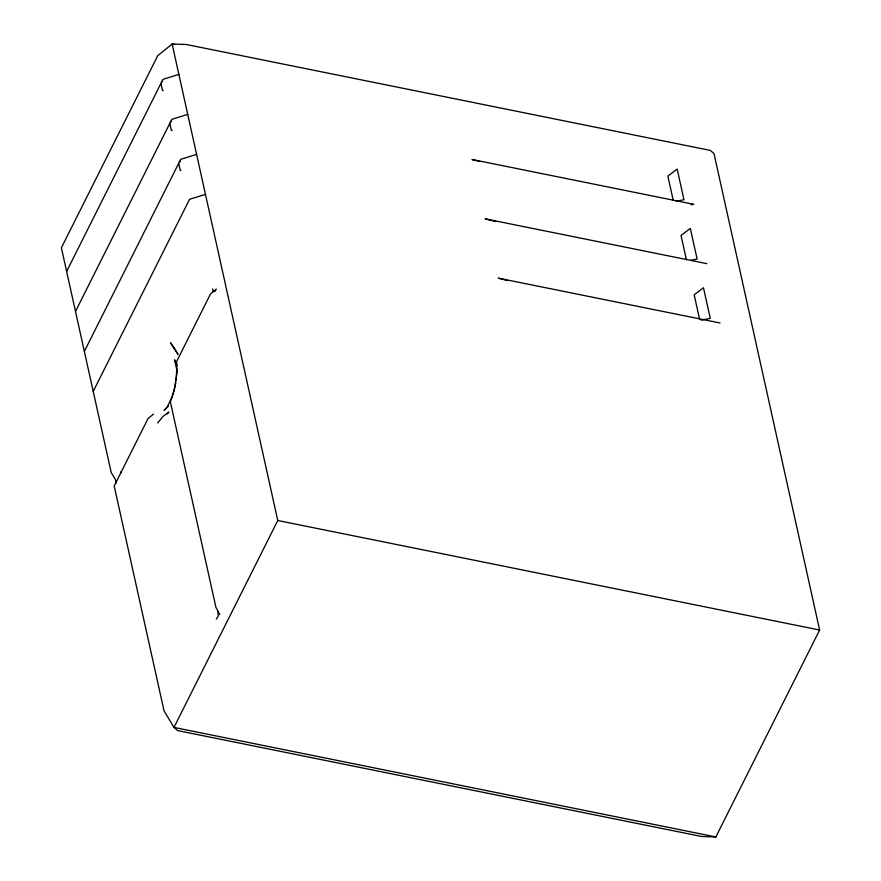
<?xml version="1.0" encoding="UTF-8"?>
<svg xmlns="http://www.w3.org/2000/svg" width="881" height="881" viewBox="0 0 881 881"><rect width="100%" height="100%" fill="white"/><g stroke="black" fill="none" stroke-linecap="round" stroke-linejoin="round"><path stroke-width="1.32" d="M213.191 291.6L212.596 288.902M176.123 380.504L176.685 369.326L174.57 359.8L176.861 365.538M175.87 382.85L172.687 395.624M172.335 396.758L167.049 407.308L164.174 410.392L168.546 405.954M66.626 271.447L162.963 79.367L178.865 74.411M75.491 311.434L171.828 119.342L187.73 114.387M84.356 351.42L180.693 159.329L196.595 154.373M93.221 391.395L189.558 199.315L205.46 194.36M214.931 291.556L216.142 289.133L210.526 293.924L176.696 361.386L177.059 372.597L174.317 389.843L170.319 401.648L215.933 607.394L219.81 614.641M174.834 44.59L172.136 44.05L277.768 520.506L173.986 727.42L177.61 730.58L701.628 836.498L715.846 836.95L819.616 630.025L713.995 153.58L710.372 150.42L186.343 44.502L172.136 44.05L157.721 55.701L61.384 247.781L111.226 472.623L115.356 479.385L116.182 483.096M157.699 422.99L162.875 416.482L168.921 412.011L167.412 413.905M153.448 414.158L148.03 418.552L114.2 486.015L164.042 710.857L173.986 727.42L715.846 836.95M216.308 619.167L218.202 615.995L217.937 611.227M676.145 201.231L683.964 199.723L677.17 169.075L667.864 176.134L673.249 200.45M691.145 204.81L693.743 204.315L471.996 159.483L479.991 161.542M690.605 260.313L697.124 259.058L690.33 228.41L681.013 235.48L686.409 259.785M701.155 320.155L710.273 318.393L703.478 287.757L694.173 294.816L699.558 319.12M161.917 81.437L162.655 81.581M163.238 90.501L162.489 90.347L160.948 83.365M170.782 121.413L171.52 121.567M172.103 130.476L171.355 130.333L169.802 123.351M706.892 263.65L485.145 218.829L495.805 221.571M179.636 161.399L180.385 161.553M180.968 170.462L180.22 170.308L178.667 163.326M720.052 322.986L498.305 278.165L507.632 280.565M277.768 520.506L819.616 630.025M120.895 471.753L121.402 472.701M174.196 348.149L170.418 342.676L178.05 354.36L174.196 348.149"/></g></svg>
